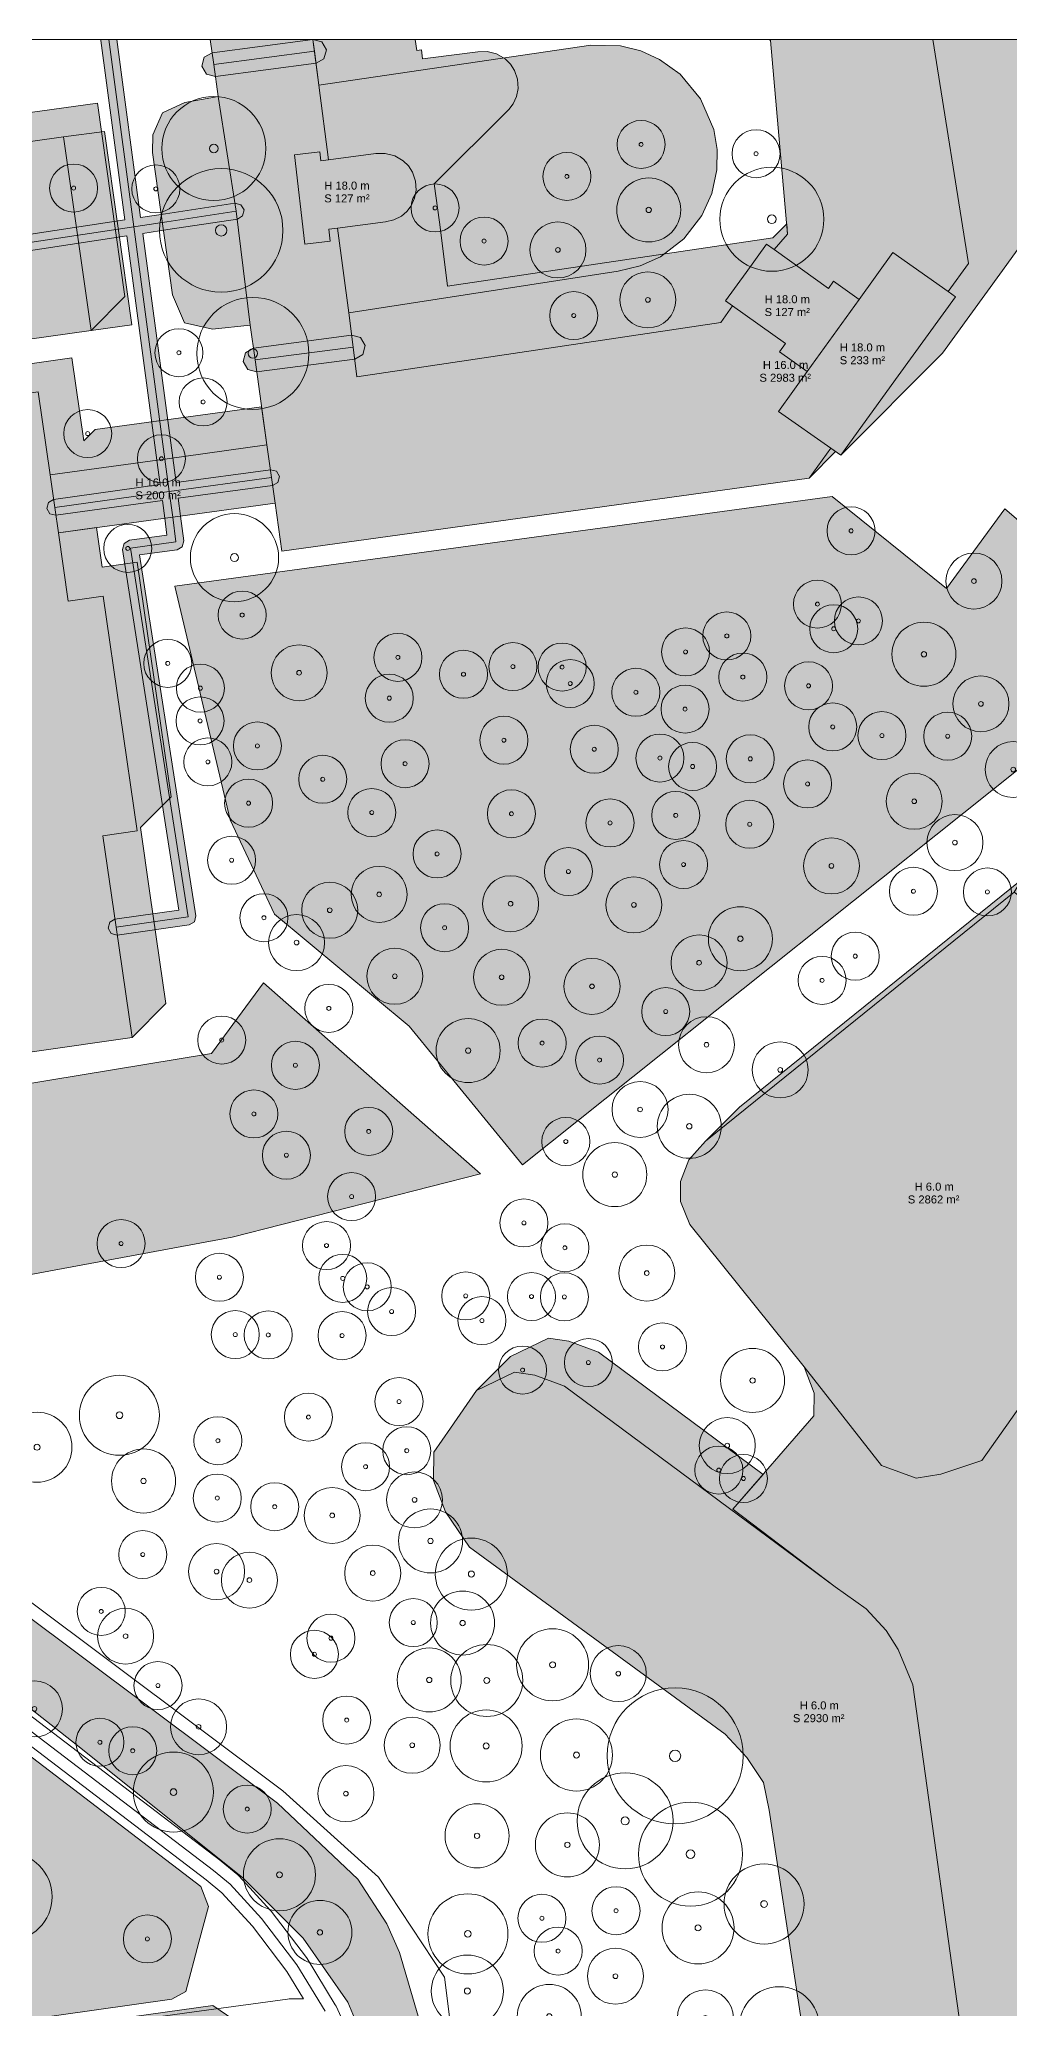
# Model space of a CAD drawing. Header units: metres. Extents: x -6 to 971, y -3 to 1031.
# Drawn here: x 573.4 to 694.7, y 776.8 to 1022.9 of the extents above; entities that cross this region are included whole.
import ezdxf

# ---------------------------------------------------------------- set-up
doc = ezdxf.new("R2010")
doc.units = ezdxf.units.M
doc.header["$MEASUREMENT"] = 0
for name, color, linetype, lineweight, true_color in [('TPX_BUILDING_AREAS_TEXT', 7, 'CONTINUOUS', 0, 0x000000), ('TPX_BUILDING_HEIGHTS_TEXT', 7, 'CONTINUOUS', 0, 0x000000), ('TPX_BUILDINGS', 7, 'CONTINUOUS', 0, 0x000000), ('TPX_BUILDINGS_HATCH', 7, 'CONTINUOUS', 0, 0xf0f0f0), ('TPX_BUILDINGS_SHADOWS_HATCH', 7, 'CONTINUOUS', 0, 0x000000), ('TPX_BUILDINGS_SHADOWS_OUTLINES', 7, 'CONTINUOUS', 0, 0x000000), ('TPX_FRAME_PROJECT', 7, 'CONTINUOUS', 0, 0x000000), ('TPX_ROADS_AXES', 7, 'CONTINUOUS', 0, 0x323232), ('TPX_ROADS_CONTOURS', 7, 'CONTINUOUS', 0, 0x646464), ('TPX_ROADS_HATCH', 7, 'CONTINUOUS', 0, 0xc8c8c8), ('TPX_VEGETATION_GREEN_SPACES', 7, 'CONTINUOUS', 0, 0x58ba48), ('TPX_VEGETATION_GREEN_SPACES_HATCH', 7, 'CONTINUOUS', 0, 0x58ba48), ('TPX_VEGETATION_TREES_INDIVIDUAL', 7, 'CONTINUOUS', 0, 0x136734), ('TPX_WATERWAYS', 7, 'CONTINUOUS', 0, 0x7aafdf)]:
    doc.layers.add(name, color=color, linetype=linetype, lineweight=lineweight, true_color=true_color)
doc.styles.add('TPX_TEXTE', font='arial.ttf')

# ---------------------------------------------------------------- blocks, each defined once
blk = doc.blocks.new('TREETR004_CR045')
at = {"layer": 'TPX_VEGETATION_TREES_INDIVIDUAL'}
for radius in [4.5, 0.375]:
    blk.add_circle((0, 0, 0.04), radius, dxfattribs=at)
blk = doc.blocks.new('TREETR004_CR050')
at = {"layer": 'TPX_VEGETATION_TREES_INDIVIDUAL'}
for radius in [5, 0.417]:
    blk.add_circle((0, 0, 0.04), radius, dxfattribs=at)
blk = doc.blocks.new('TREETR003_CR040')
at = {"layer": 'TPX_VEGETATION_TREES_INDIVIDUAL'}
for radius in [4, 0.333]:
    blk.add_circle((0, 0, 0.04), radius, dxfattribs=at)
blk = doc.blocks.new('TREETR007_CR077')
at = {"layer": 'TPX_VEGETATION_TREES_INDIVIDUAL'}
for radius in [7.72, 0.708]:
    blk.add_circle((0, 0, 0.04), radius, dxfattribs=at)
blk = doc.blocks.new('TREETR003_CR035')
at = {"layer": 'TPX_VEGETATION_TREES_INDIVIDUAL'}
for radius in [3.5, 0.292]:
    blk.add_circle((0, 0, 0.04), radius, dxfattribs=at)
blk = doc.blocks.new('TREETR006_CR070')
at = {"layer": 'TPX_VEGETATION_TREES_INDIVIDUAL'}
for radius in [7, 0.583]:
    blk.add_circle((0, 0, 0.04), radius, dxfattribs=at)
blk = doc.blocks.new('TREETR005_CR065')
at = {"layer": 'TPX_VEGETATION_TREES_INDIVIDUAL'}
for radius in [6.5, 0.542]:
    blk.add_circle((0, 0, 0.04), radius, dxfattribs=at)
blk = doc.blocks.new('TREETR005_CR060')
at = {"layer": 'TPX_VEGETATION_TREES_INDIVIDUAL'}
for radius in [6, 0.5]:
    blk.add_circle((0, 0, 0.04), radius, dxfattribs=at)
blk = doc.blocks.new('TREETR003_CR030')
at = {"layer": 'TPX_VEGETATION_TREES_INDIVIDUAL'}
for radius in [3, 0.25]:
    blk.add_circle((0, 0, 0.04), radius, dxfattribs=at)
blk = doc.blocks.new('TREETR005_CR055')
at = {"layer": 'TPX_VEGETATION_TREES_INDIVIDUAL'}
for radius in [5.51, 0.5]:
    blk.add_circle((0, 0, 0.04), radius, dxfattribs=at)
blk = doc.blocks.new('TREETR004_CR044')
at = {"layer": 'TPX_VEGETATION_TREES_INDIVIDUAL'}
for radius in [4.37, 0.375]:
    blk.add_circle((0, 0, 0.04), radius, dxfattribs=at)
blk = doc.blocks.new('TREETR007_CR085')
at = {"layer": 'TPX_VEGETATION_TREES_INDIVIDUAL'}
for radius in [8.5, 0.708]:
    blk.add_circle((0, 0, 0.04), radius, dxfattribs=at)

msp = doc.modelspace()

# ---------------------------------------------------------------- hatches: boundary and pattern name
at = {"layer": 'TPX_BUILDINGS_HATCH'}
for points in [[(607.63, 1022.85), (594.8, 1022.85), (595.25, 1019.7), (595.8, 1015.73), (598.04, 1001.39), (599.79, 987.14), (600.4, 982.79), (601.88, 972.17), (602.45, 968.09), (602.9, 964.91), (603.74, 958.88), (669.63, 968.02), (672.36, 971.78), (665.82, 976.37), (669.39, 981.35), (665.96, 983.81), (666.69, 984.83), (660.06, 989.57), (658.63, 987.48), (613.14, 980.68), (612.67, 984.39), (612.12, 988.68), (610.7, 999.27), (609.61, 999.14), (609.78, 997.63), (606.61, 997.27), (605.31, 1008.43), (608.48, 1008.8), (608.61, 1007.68), (609.59, 1007.81), (608.37, 1017.13), (607.82, 1021.36), (607.63, 1022.85)], [(607.63, 1022.85), (594.8, 1022.85), (595.25, 1019.7), (595.8, 1015.73), (598.04, 1001.39), (599.79, 987.14), (600.4, 982.79), (601.88, 972.17), (602.45, 968.09), (602.9, 964.91), (603.74, 958.88), (669.63, 968.02), (672.36, 971.78), (673.59, 970.89), (680.76, 980.8), (687.93, 990.7), (687.04, 991.34), (689.58, 994.85), (685.11, 1022.85), (664.65, 1022.85), (664.83, 1022.72), (666.95, 998.51), (665.28, 996.58), (664.31, 997.27), (661.76, 993.74), (659.2, 990.2), (660.06, 989.57), (658.63, 987.48), (613.14, 980.68), (612.67, 984.39), (612.12, 988.68), (610.7, 999.27), (616.71, 1000.05), (617.75, 1000.29), (618.7, 1000.78), (619.38, 1001.36), (619.92, 1002.07), (620.34, 1002.99), (620.54, 1003.99), (620.47, 1005.15), (620.09, 1006.25), (619.58, 1007.03), (618.93, 1007.68), (617.86, 1008.3), (616.68, 1008.6), (615.5, 1008.57), (609.59, 1007.81), (608.37, 1017.13), (607.82, 1021.36), (607.63, 1022.85)], [(685.11, 1022.85), (664.65, 1022.85), (664.83, 1022.72), (666.95, 998.51), (665.28, 996.58), (672.06, 991.73), (672.71, 992.63), (675.89, 990.35), (680.09, 996.22), (687.04, 991.34), (689.58, 994.85), (685.11, 1022.85)], [(558.11, 1008.08), (541.79, 1005.78), (542.47, 1000.99), (543.6, 993.12), (544.62, 985.9), (545.23, 981.61), (561.52, 983.9), (579.9, 986.49), (576.46, 1010.66), (558.11, 1008.08)], [(608.48, 1008.8), (605.31, 1008.43), (606.61, 997.27), (609.78, 997.63), (609.61, 999.14), (610.7, 999.27), (616.71, 1000.05), (617.75, 1000.29), (618.7, 1000.78), (619.38, 1001.36), (619.92, 1002.07), (620.34, 1002.99), (620.54, 1003.99), (620.47, 1005.15), (620.09, 1006.25), (619.58, 1007.03), (618.93, 1007.68), (617.86, 1008.3), (616.68, 1008.6), (615.5, 1008.57), (609.59, 1007.81), (608.61, 1007.68), (608.48, 1008.8)], [(661.76, 993.74), (659.2, 990.2), (660.06, 989.57), (666.69, 984.83), (665.96, 983.81), (669.39, 981.35), (675.89, 990.35), (672.71, 992.63), (672.06, 991.73), (665.28, 996.58), (664.31, 997.27), (661.76, 993.74)], [(669.39, 981.35), (665.82, 976.37), (672.36, 971.78), (673.59, 970.89), (680.76, 980.8), (687.93, 990.7), (687.04, 991.34), (680.09, 996.22), (675.89, 990.35), (669.39, 981.35)], [(496.77, 949.21), (495.93, 948.07), (502.13, 905.03), (506.4, 901.82), (504.64, 899.5), (511.91, 894.04), (517.13, 890.13), (519.1, 892.74), (523.66, 889.32), (585.03, 898.12), (583.03, 911.92), (581.37, 923.34), (585.68, 923.96), (581.43, 953.29), (577.06, 952.65), (575.83, 961.2), (575.37, 964.37), (574.78, 968.45), (573.28, 978.81), (562.41, 977.28), (522.44, 971.62), (515.54, 970.56), (512.74, 970.16), (508.84, 964.87), (517.62, 957.9), (515.68, 955.33), (520.85, 951.61), (523.61, 955.56), (554.64, 959.45), (560.97, 960.28), (562.34, 949.91), (566.17, 921.98), (567.38, 912.25), (561.29, 911.5), (529.42, 907.3), (526.62, 909.55), (530.59, 914.81), (531.02, 916.9), (530.4, 918.74), (529.23, 920.23), (527.57, 920.78), (525.44, 920.55), (524.06, 919.58), (522.84, 918.28), (520.26, 914.63), (518.16, 916.5), (515.02, 943.33), (516.16, 944.94), (510.85, 949.02), (508.74, 946.25), (499.71, 953.16), (496.77, 949.21)], [(496.77, 949.21), (495.93, 948.07), (502.13, 905.03), (506.4, 901.82), (514.39, 911.91), (516.98, 910), (520.26, 914.63), (518.16, 916.5), (515.02, 943.33), (516.16, 944.94), (519.51, 942.37), (520.34, 941.74), (522.44, 941.28), (524.29, 941.87), (525.81, 943.02), (526.38, 944.67), (526.17, 946.79), (525.6, 947.61), (525.22, 948.17), (523.92, 949.4), (520.85, 951.61), (523.61, 955.56), (554.64, 959.45), (556, 949.08), (562.34, 949.91), (566.17, 921.98), (560.08, 921.24), (561.29, 911.5), (529.42, 907.3), (526.62, 909.55), (523.39, 905.28), (526.19, 903.21), (519.1, 892.74), (523.66, 889.32), (585.03, 898.12), (583.03, 911.92), (581.37, 923.34), (585.68, 923.96), (581.43, 953.29), (577.06, 952.65), (575.83, 961.2), (575.37, 964.37), (574.78, 968.45), (573.28, 978.81), (562.41, 977.28), (522.44, 971.62), (515.54, 970.56), (512.74, 970.16), (508.84, 964.87), (505.32, 967.46), (500.9, 961.49), (496.47, 955.53), (499.71, 953.16), (496.77, 949.21)], [(589.13, 970.41), (574.78, 968.45), (575.37, 964.37), (575.83, 961.2), (590.11, 963.16), (602.9, 964.91), (602.45, 968.09), (601.88, 972.17), (589.13, 970.41)], [(670.25, 850.85), (660.12, 839.2), (672.89, 829.47), (676.77, 826.74), (679.29, 824.01), (680.78, 821.64), (682.61, 817.24), (689.47, 767.83), (694.89, 769.12), (702.87, 768.9), (701.64, 777.87), (702.68, 780.89), (704.75, 783.91), (727.17, 801.61), (729.53, 803.48), (732.59, 803.87), (735.62, 803.27), (737.34, 802.14), (737.24, 803.37), (737.51, 804.8), (738.4, 805.78), (758.89, 821.46), (723.28, 835.28), (720.95, 838.83), (720.99, 842.94), (721.33, 847.05), (713.79, 867.04), (732.03, 894.21), (697.88, 920.6), (695.27, 916.28), (725.35, 893.51), (691.25, 845.29), (686.1, 843.55), (683.02, 843.07), (678.67, 844.64), (669.02, 856.99), (670.27, 853.67), (670.25, 850.85)], [(653.58, 880.15), (653.56, 877.63), (654.72, 874.74), (669.02, 856.99), (678.67, 844.64), (683.02, 843.07), (686.1, 843.55), (691.25, 845.29), (725.35, 893.51), (695.27, 916.28), (656.68, 885.18), (654.62, 882.84), (653.58, 880.15)], [(622.75, 846.3), (622.72, 842.76), (624.2, 838.87), (627.21, 834.45), (659.17, 811.06), (661.85, 808.16), (663.94, 805.03), (664.67, 801.56), (673.12, 746.19), (674.09, 741.13), (676.6, 738.07), (687.71, 730.21), (689.57, 729.52), (691.77, 729.5), (693.65, 731), (694, 732.85), (693.95, 735.63), (689.47, 767.83), (682.61, 817.24), (680.78, 821.64), (679.29, 824.01), (676.77, 826.74), (672.89, 829.47), (639.09, 854.56), (635.37, 855.95), (632.84, 856.31), (628.07, 854), (624.81, 849.31), (622.75, 846.3)]]:
    msp.add_hatch(color=256, dxfattribs=at).paths.add_polyline_path(points)
at = {"layer": 'TPX_BUILDINGS_SHADOWS_HATCH'}
for points in [[(620.42, 1022.85), (607.63, 1022.85), (608.37, 1017.13), (609.59, 1007.81), (615.5, 1008.57), (616.68, 1008.6), (617.86, 1008.3), (618.93, 1007.68), (619.58, 1007.03), (620.09, 1006.25), (620.47, 1005.15), (620.54, 1003.99), (620.34, 1002.99), (619.92, 1002.07), (619.38, 1001.36), (618.7, 1000.78), (617.75, 1000.29), (616.71, 1000.05), (610.7, 999.27), (612.12, 988.68), (612.67, 984.39), (613.14, 980.68), (658.63, 987.48), (660.06, 989.57), (659.2, 990.2), (661.76, 993.74), (664.31, 997.27), (665.28, 996.58), (666.95, 998.51), (666.84, 999.81), (665.1, 998.06), (624.45, 992), (623.98, 995.7), (623.44, 1000), (622.79, 1004.78), (632.1, 1014.09), (632.65, 1014.79), (633.07, 1015.72), (633.27, 1016.72), (633.2, 1017.88), (632.82, 1018.98), (632.31, 1019.76), (631.66, 1020.41), (630.59, 1021.03), (629.41, 1021.33), (628.23, 1021.3), (622.31, 1020.53), (621.34, 1020.41), (621.2, 1021.53), (620.6, 1021.46), (620.42, 1022.85)], [(680.76, 980.8), (673.59, 970.89), (686.32, 983.62), (693.49, 993.53), (700.66, 1003.43), (699.76, 1004.07), (699.5, 1004.25), (700.89, 1006.16), (698.23, 1022.85), (685.11, 1022.85), (689.58, 994.85), (687.04, 991.34), (687.93, 990.7), (680.76, 980.8)], [(546.04, 1010.02), (541.79, 1005.78), (558.11, 1008.08), (576.46, 1010.66), (579.9, 986.49), (584.14, 990.73), (580.71, 1014.9), (562.35, 1012.32), (546.04, 1010.02)], [(519.35, 1009.26), (516.97, 1008.91), (522.44, 971.62), (562.41, 977.28), (573.28, 978.81), (574.78, 968.45), (589.13, 970.41), (601.88, 972.17), (601.21, 976.95), (594.78, 976.07), (580.43, 974.1), (579.02, 972.69), (577.52, 983.06), (566.65, 981.52), (526.68, 975.86), (524.3, 975.5), (519.35, 1009.26)], [(672.36, 971.78), (669.63, 968.02), (672.96, 971.35), (672.36, 971.78)], [(580.59, 961.85), (575.83, 961.2), (577.06, 952.65), (581.43, 953.29), (585.68, 923.96), (581.37, 923.34), (583.03, 911.92), (585.03, 898.12), (589.27, 902.36), (587.27, 916.16), (586.08, 924.37), (589.92, 928.2), (585.67, 957.53), (581.3, 956.89), (580.59, 961.85)], [(660.93, 889.42), (656.68, 885.18), (695.27, 916.28), (696.24, 917.88), (660.93, 889.42)], [(632.31, 858.25), (628.07, 854), (632.84, 856.31), (635.37, 855.95), (639.09, 854.56), (672.89, 829.47), (660.12, 839.2), (663.89, 843.54), (643.34, 858.81), (639.62, 860.19), (637.08, 860.55), (632.31, 858.25)], [(483.68, 831.25), (475.2, 822.77), (491.58, 824.83), (499.68, 825.84), (512.27, 827.42), (528.15, 829.41), (546.39, 816.59), (549.38, 793.57), (536.56, 776.53), (537.3, 770.5), (537.71, 767.09), (538.03, 764.47), (538.34, 761.94), (586.63, 768.68), (599.51, 759.87), (604.16, 728.33), (604.61, 725.31), (604.87, 723.51), (610, 688.83), (600.05, 676.02), (608.53, 684.5), (618.48, 697.31), (613.36, 732), (613.1, 733.8), (612.65, 736.81), (607.99, 768.36), (595.11, 777.16), (546.83, 770.43), (542.15, 769.77), (541.96, 771.34), (541.54, 774.74), (540.83, 780.55), (544.32, 784.04), (545.04, 785.01), (557.86, 802.06), (554.88, 825.07), (536.64, 837.89), (520.76, 835.91), (508.16, 834.32), (500.06, 833.31), (483.68, 831.25)]]:
    msp.add_hatch(color=256, dxfattribs=at).paths.add_polyline_path(points)
at = {"layer": 'TPX_ROADS_HATCH'}
for points in [[(542.79, 993.71), (542.61, 992.97), (543, 992.31), (543.75, 992.13), (557.79, 994.27), (559.02, 994.45), (559.6, 990.17), (560.53, 983.76), (561.42, 977.14), (561.8, 976.48), (562.54, 976.28), (563.2, 976.67), (563.4, 977.41), (562.51, 984.05), (561.58, 990.46), (561, 994.75), (573.77, 996.69), (584.39, 998.3), (588.14, 970.28), (588.55, 967.22), (575.23, 965.36), (574.57, 964.98), (574.38, 964.23), (574.77, 963.57), (575.51, 963.38), (588.82, 965.24), (589.12, 963.02), (589.39, 960.91), (584.69, 960.26), (584.03, 959.87), (583.84, 959.12), (590.87, 914.04), (582.89, 912.91), (582.23, 912.52), (582.04, 911.78), (582.43, 911.12), (583.17, 910.93), (592.17, 912.21), (592.82, 912.59), (592.83, 912.6), (593.01, 913.33), (593.01, 913.35), (585.97, 958.42), (590.65, 959.07), (591.31, 959.45), (591.5, 960.19), (591.1, 963.29), (590.8, 965.51), (602.58, 967.1), (603.25, 967.49), (603.44, 968.23), (603.06, 968.89), (602.32, 969.08), (590.53, 967.49), (590.12, 970.55), (586.36, 998.61), (589.51, 999.08), (598.19, 1000.4), (598.84, 1000.79), (599.03, 1001.54), (598.63, 1002.19), (597.89, 1002.38), (589.21, 1001.06), (586.1, 1000.59), (583.12, 1022.85), (581.16, 1022.85), (581.12, 1022.72), (584.12, 1000.29), (573.47, 998.66), (560.72, 996.73), (560.06, 1001.28), (559.09, 1008.23), (558.02, 1014.99), (557.62, 1015.65), (556.88, 1015.82), (556.22, 1015.42), (556.05, 1014.68), (557.12, 1007.93), (558.08, 1000.99), (558.74, 996.43), (557.49, 996.24), (543.45, 994.11), (542.79, 993.71)], [(594.06, 1020.62), (593.76, 1019.51), (594.33, 1018.51), (595.44, 1018.22), (608.02, 1019.87), (609.01, 1020.44), (609.31, 1021.55), (608.73, 1022.55), (607.63, 1022.84), (595.05, 1021.19), (594.06, 1020.62)], [(599.21, 983.7), (598.91, 982.59), (599.48, 981.6), (600.59, 981.3), (612.86, 982.9), (613.85, 983.47), (614.15, 984.58), (613.58, 985.58), (612.47, 985.88), (600.2, 984.28), (599.21, 983.7)]]:
    msp.add_hatch(color=256, dxfattribs=at).paths.add_polyline_path(points)
at = {"layer": 'TPX_VEGETATION_GREEN_SPACES_HATCH'}
for points in [[(642.37, 1022.11), (608.37, 1017.13), (609.59, 1007.81), (615.5, 1008.57), (616.68, 1008.6), (617.86, 1008.3), (618.93, 1007.68), (619.58, 1007.03), (620.09, 1006.25), (620.47, 1005.15), (620.54, 1003.99), (620.34, 1002.99), (619.92, 1002.07), (619.38, 1001.36), (618.7, 1000.78), (617.75, 1000.29), (616.71, 1000.05), (610.7, 999.27), (612.12, 988.68), (645.78, 993.9), (648.51, 994.54), (651.06, 995.69), (654, 997.93), (656.25, 1000.84), (657.49, 1003.59), (658.12, 1006.53), (658.15, 1009.08), (657.73, 1011.59), (656.07, 1015.44), (653.51, 1018.5), (650.96, 1020.35), (648.62, 1021.4), (646.06, 1022.03), (642.37, 1022.11)], [(587.64, 1010.91), (587.57, 1008.71), (590.07, 990.93), (591.6, 987.43), (595.09, 986.62), (599.79, 987.14), (598.04, 1001.39), (595.8, 1015.73), (591.64, 1014.97), (588.83, 1013.66), (587.64, 1010.91)], [(581.58, 1011.36), (576.46, 1010.66), (579.9, 986.49), (585.01, 987.19), (581.58, 1011.36)], [(672.51, 965.71), (590.38, 954.52), (597.29, 925.32), (602.83, 913.52), (619.64, 899.56), (633.82, 882.23), (716.56, 948.21), (711.52, 949.27), (694.11, 964.18), (686.8, 954.25), (672.51, 965.71)], [(511.93, 884.13), (507.78, 877.59), (532.34, 861.09), (597.54, 873.18), (628.56, 881.1), (601.45, 904.96), (594.95, 896.12), (525.95, 884.77), (523.75, 878.21), (511.93, 884.13)], [(505.86, 875.32), (502.44, 869.2), (578.03, 809.79), (598.83, 793.17), (606.42, 785.57), (611.99, 777.6), (614.71, 771.09), (616.02, 764.07), (617.87, 746.15), (619, 733.85), (621.69, 727.39), (641.23, 689), (644.79, 678.68), (646.1, 671.83), (646.32, 665.83), (645.79, 657.94), (645.68, 648.08), (646.26, 642.78), (650.77, 635.68), (656.75, 627.15), (673.25, 610.65), (696.04, 589.47), (699.57, 595.26), (680.37, 613.07), (665.1, 628.96), (657.77, 642.98), (654.2, 653.33), (655.14, 667.5), (658.41, 677.65), (659.22, 687.25), (659.69, 694.28), (656.94, 704.53), (645.18, 713.21), (633.45, 724.98), (627.09, 740.16), (624.22, 756.17), (621.5, 773.43), (618.47, 783.81), (616.88, 787.36), (613.26, 792.97), (603.21, 802.47), (505.86, 875.32)], [(593.63, 792.05), (507.85, 857.55), (512.27, 827.42), (528.15, 829.41), (546.39, 816.59), (549.38, 793.57), (536.56, 776.53), (537.3, 770.5), (589.99, 777.95), (591.75, 778.9), (593.36, 785.08), (594.57, 789.53), (593.63, 792.05)]]:
    msp.add_hatch(color=256, dxfattribs=at).paths.add_polyline_path(points)

# ---------------------------------------------------------------- linework, layer by layer
at = {"layer": 'TPX_BUILDINGS', "elevation": 0.04}
for points in [[(607.63, 1022.85), (594.8, 1022.85), (595.25, 1019.7), (595.8, 1015.73), (598.04, 1001.39), (599.79, 987.14), (600.4, 982.79), (601.88, 972.17), (602.45, 968.09), (602.9, 964.91), (603.74, 958.88), (669.63, 968.02), (672.36, 971.78), (665.82, 976.37), (669.39, 981.35), (665.96, 983.81), (666.69, 984.83), (660.06, 989.57), (658.63, 987.48), (613.14, 980.68), (612.67, 984.39), (612.12, 988.68), (610.7, 999.27), (609.61, 999.14), (609.78, 997.63), (606.61, 997.27), (605.31, 1008.43), (608.48, 1008.8), (608.61, 1007.68), (609.59, 1007.81), (608.37, 1017.13), (607.82, 1021.36)], [(607.63, 1022.85), (594.8, 1022.85), (595.25, 1019.7), (595.8, 1015.73), (598.04, 1001.39), (599.79, 987.14), (600.4, 982.79), (601.88, 972.17), (602.45, 968.09), (602.9, 964.91), (603.74, 958.88), (669.63, 968.02), (672.36, 971.78), (673.59, 970.89), (680.76, 980.8), (687.93, 990.7), (687.04, 991.34), (689.58, 994.85), (685.11, 1022.85), (664.65, 1022.85), (664.83, 1022.72), (666.95, 998.51), (665.28, 996.58), (664.31, 997.27), (661.76, 993.74), (659.2, 990.2), (660.06, 989.57), (658.63, 987.48), (613.14, 980.68), (612.67, 984.39), (612.12, 988.68), (610.7, 999.27), (616.71, 1000.05), (617.75, 1000.29), (618.7, 1000.78), (619.38, 1001.36), (619.92, 1002.07), (620.34, 1002.99), (620.54, 1003.99), (620.47, 1005.15), (620.09, 1006.25), (619.58, 1007.03), (618.93, 1007.68), (617.86, 1008.3), (616.68, 1008.6), (615.5, 1008.57), (609.59, 1007.81), (608.37, 1017.13), (607.82, 1021.36)], [(685.11, 1022.85), (664.65, 1022.85), (664.83, 1022.72), (666.95, 998.51), (665.28, 996.58), (672.06, 991.73), (672.71, 992.63), (675.89, 990.35), (680.09, 996.22), (687.04, 991.34), (689.58, 994.85)], [(558.11, 1008.08), (541.79, 1005.78), (542.47, 1000.99), (543.6, 993.12), (544.62, 985.9), (545.23, 981.61), (561.52, 983.9), (579.9, 986.49), (576.46, 1010.66)], [(608.48, 1008.8), (605.31, 1008.43), (606.61, 997.27), (609.78, 997.63), (609.61, 999.14), (610.7, 999.27), (616.71, 1000.05), (617.75, 1000.29), (618.7, 1000.78), (619.38, 1001.36), (619.92, 1002.07), (620.34, 1002.99), (620.54, 1003.99), (620.47, 1005.15), (620.09, 1006.25), (619.58, 1007.03), (618.93, 1007.68), (617.86, 1008.3), (616.68, 1008.6), (615.5, 1008.57), (609.59, 1007.81), (608.61, 1007.68)], [(661.76, 993.74), (659.2, 990.2), (660.06, 989.57), (666.69, 984.83), (665.96, 983.81), (669.39, 981.35), (675.89, 990.35), (672.71, 992.63), (672.06, 991.73), (665.28, 996.58), (664.31, 997.27)], [(669.39, 981.35), (665.82, 976.37), (672.36, 971.78), (673.59, 970.89), (680.76, 980.8), (687.93, 990.7), (687.04, 991.34), (680.09, 996.22), (675.89, 990.35)], [(589.13, 970.41), (574.78, 968.45), (575.37, 964.37), (575.83, 961.2), (590.11, 963.16), (602.9, 964.91), (602.45, 968.09), (601.88, 972.17)], [(653.58, 880.15), (653.56, 877.63), (654.72, 874.74), (669.02, 856.99), (678.67, 844.64), (683.02, 843.07), (686.1, 843.55), (691.25, 845.29), (725.35, 893.51), (695.27, 916.28), (656.68, 885.18), (654.62, 882.84)]]:
    msp.add_lwpolyline(points, close=True, dxfattribs=at)
for points in [[(523.66, 889.32), (585.03, 898.12), (583.03, 911.92), (581.37, 923.34), (585.68, 923.96), (581.43, 953.29), (577.06, 952.65), (575.83, 961.2), (575.37, 964.37), (574.78, 968.45), (573.28, 978.81)], [(523.66, 889.32), (585.03, 898.12), (583.03, 911.92), (581.37, 923.34), (585.68, 923.96), (581.43, 953.29), (577.06, 952.65), (575.83, 961.2), (575.37, 964.37), (574.78, 968.45), (573.28, 978.81)], [(725.35, 893.51), (691.25, 845.29), (686.1, 843.55), (683.02, 843.07), (678.67, 844.64), (669.02, 856.99), (670.27, 853.67), (670.25, 850.85), (660.12, 839.2), (672.89, 829.47), (676.77, 826.74), (679.29, 824.01), (680.78, 821.64), (682.61, 817.24), (689.47, 767.83), (694.89, 769.12)], [(689.47, 767.83), (682.61, 817.24), (680.78, 821.64), (679.29, 824.01), (676.77, 826.74), (672.89, 829.47), (639.09, 854.56), (635.37, 855.95), (632.84, 856.31), (628.07, 854), (624.81, 849.31), (622.75, 846.3), (622.72, 842.76), (624.2, 838.87), (627.21, 834.45), (659.17, 811.06), (661.85, 808.16), (663.94, 805.03), (664.67, 801.56), (673.12, 746.19)]]:
    msp.add_lwpolyline(points, dxfattribs=at)
at = {"layer": 'TPX_BUILDINGS_SHADOWS_OUTLINES', "elevation": 0.04}
for points in [[(620.42, 1022.85), (607.63, 1022.85), (608.37, 1017.13), (609.59, 1007.81), (615.5, 1008.57), (616.68, 1008.6), (617.86, 1008.3), (618.93, 1007.68), (619.58, 1007.03), (620.09, 1006.25), (620.47, 1005.15), (620.54, 1003.99), (620.34, 1002.99), (619.92, 1002.07), (619.38, 1001.36), (618.7, 1000.78), (617.75, 1000.29), (616.71, 1000.05), (610.7, 999.27), (612.12, 988.68), (612.67, 984.39), (613.14, 980.68), (658.63, 987.48), (660.06, 989.57), (659.2, 990.2), (661.76, 993.74), (664.31, 997.27), (665.28, 996.58), (666.95, 998.51), (666.84, 999.81), (665.1, 998.06), (624.45, 992), (623.98, 995.7), (623.44, 1000), (622.79, 1004.78), (632.1, 1014.09), (632.65, 1014.79), (633.07, 1015.72), (633.27, 1016.72), (633.2, 1017.88), (632.82, 1018.98), (632.31, 1019.76), (631.66, 1020.41), (630.59, 1021.03), (629.41, 1021.33), (628.23, 1021.3), (622.31, 1020.53), (621.34, 1020.41), (621.2, 1021.53), (620.6, 1021.46)], [(680.76, 980.8), (673.59, 970.89), (686.32, 983.62), (693.49, 993.53), (700.66, 1003.43), (699.76, 1004.07), (699.5, 1004.25), (700.89, 1006.16), (698.23, 1022.85), (685.11, 1022.85), (689.58, 994.85), (687.04, 991.34), (687.93, 990.7)], [(546.04, 1010.02), (541.79, 1005.78), (558.11, 1008.08), (576.46, 1010.66), (579.9, 986.49), (584.14, 990.73), (580.71, 1014.9), (562.35, 1012.32)], [(519.35, 1009.26), (516.97, 1008.91), (522.44, 971.62), (562.41, 977.28), (573.28, 978.81), (574.78, 968.45), (589.13, 970.41), (601.88, 972.17), (601.21, 976.95), (594.78, 976.07), (580.43, 974.1), (579.02, 972.69), (577.52, 983.06), (566.65, 981.52), (526.68, 975.86), (524.3, 975.5)], [(672.36, 971.78), (669.63, 968.02), (672.96, 971.35)], [(580.59, 961.85), (575.83, 961.2), (577.06, 952.65), (581.43, 953.29), (585.68, 923.96), (581.37, 923.34), (583.03, 911.92), (585.03, 898.12), (589.27, 902.36), (587.27, 916.16), (586.08, 924.37), (589.92, 928.2), (585.67, 957.53), (581.3, 956.89)], [(660.93, 889.42), (656.68, 885.18), (695.27, 916.28), (696.24, 917.88)], [(632.31, 858.25), (628.07, 854), (632.84, 856.31), (635.37, 855.95), (639.09, 854.56), (672.89, 829.47), (660.12, 839.2), (663.89, 843.54), (643.34, 858.81), (639.62, 860.19), (637.08, 860.55)]]:
    msp.add_lwpolyline(points, close=True, dxfattribs=at)
msp.add_lwpolyline([(607.99, 768.36), (595.11, 777.16), (546.83, 770.43)], dxfattribs=at)
at = {"layer": 'TPX_FRAME_PROJECT', "elevation": 0}
msp.add_lwpolyline([(0, 0), (964.78, 0), (964.78, 1022.85), (0, 1022.85)], close=True, dxfattribs=at)
at = {"layer": 'TPX_ROADS_AXES', "elevation": 0.03}
for points in [[(582.11, 1022.85), (589.13, 970.41), (589.67, 966.36), (590.11, 963.16), (590.51, 960.06), (584.83, 959.27), (592.02, 913.19)], [(607.82, 1021.36), (595.25, 1019.7)], [(573.62, 997.67), (589.36, 1000.07)], [(589.36, 1000.07), (598.04, 1001.39)], [(557.64, 995.26), (559.87, 995.59), (573.62, 997.67)], [(612.67, 984.39), (600.4, 982.79)], [(575.37, 964.37), (589.67, 966.36), (602.45, 968.09)], [(583.03, 911.92), (592.02, 913.19)], [(609.15, 776.48), (605.63, 782.25), (601.21, 788.03), (597.29, 792.33), (595.21, 794.04), (509.42, 859.45), (500.88, 866.27), (498.61, 867.95), (494.63, 871.21), (491.96, 873.29), (470.83, 889.98), (457.65, 900.22), (449.42, 905.85), (443.77, 908.51), (439.84, 909.37), (434.28, 909.65)]]:
    msp.add_lwpolyline(points, dxfattribs=at)
at = {"layer": 'TPX_ROADS_CONTOURS', "elevation": 0.03}
for points in [[(561, 994.75), (573.77, 996.69), (584.39, 998.3), (588.14, 970.28), (588.55, 967.22), (575.23, 965.36), (574.57, 964.98), (574.38, 964.23), (574.77, 963.57), (575.51, 963.38), (588.82, 965.24), (589.12, 963.02), (589.39, 960.91), (584.69, 960.26), (584.03, 959.87), (583.84, 959.12), (590.87, 914.04), (582.89, 912.91), (582.23, 912.52), (582.04, 911.78), (582.43, 911.12), (583.17, 910.93), (592.17, 912.21), (592.82, 912.59), (592.83, 912.6), (593.01, 913.33), (593.01, 913.35), (585.97, 958.42), (590.65, 959.07), (591.31, 959.45), (591.5, 960.19), (591.1, 963.29), (590.8, 965.51), (602.58, 967.1), (603.25, 967.49), (603.44, 968.23), (603.06, 968.89), (602.32, 969.08), (590.53, 967.49), (590.12, 970.55), (586.36, 998.61), (589.51, 999.08), (598.19, 1000.4), (598.84, 1000.79), (599.03, 1001.54), (598.63, 1002.19), (597.89, 1002.38), (589.21, 1001.06), (586.1, 1000.59), (583.12, 1022.85), (581.16, 1022.85), (581.12, 1022.72), (584.12, 1000.29), (573.47, 998.66), (560.72, 996.73)], [(613.56, 770.39), (610.52, 777.1), (610.43, 777.26), (606.91, 783.03), (606.82, 783.16), (602.4, 788.94), (602.32, 789.05), (598.4, 793.34), (598.24, 793.48), (596.16, 795.2), (596.12, 795.24), (510.34, 860.63)]]:
    msp.add_lwpolyline(points, dxfattribs=at)
for points in [[(594.06, 1020.62), (593.76, 1019.51), (594.33, 1018.51), (595.44, 1018.22), (608.02, 1019.87), (609.01, 1020.44), (609.31, 1021.55), (608.73, 1022.55), (607.63, 1022.84), (595.05, 1021.19)], [(599.21, 983.7), (598.91, 982.59), (599.48, 981.6), (600.59, 981.3), (612.86, 982.9), (613.85, 983.47), (614.15, 984.58), (613.58, 985.58), (612.47, 985.88), (600.2, 984.28)], [(496.6, 862.72), (498.92, 865.85), (499.96, 865.08), (508.48, 858.28), (508.51, 858.26), (594.28, 792.87), (596.25, 791.24), (600.06, 787.07), (604.39, 781.4), (606.47, 777.99), (604.66, 778), (604.45, 777.98), (591.88, 776.24), (574.28, 773.79), (537.52, 768.58), (531.58, 767.84), (529.18, 767.51), (508.86, 764.95), (507.84, 771.99), (506.34, 783.38), (502.01, 813.57), (500.67, 825.94)]]:
    msp.add_lwpolyline(points, close=True, dxfattribs=at)
at = {"layer": 'TPX_VEGETATION_GREEN_SPACES', "elevation": 0}
for points in [[(642.37, 1022.11), (608.37, 1017.13), (609.59, 1007.81), (615.5, 1008.57), (616.68, 1008.6), (617.86, 1008.3), (618.93, 1007.68), (619.58, 1007.03), (620.09, 1006.25), (620.47, 1005.15), (620.54, 1003.99), (620.34, 1002.99), (619.92, 1002.07), (619.38, 1001.36), (618.7, 1000.78), (617.75, 1000.29), (616.71, 1000.05), (610.7, 999.27), (612.12, 988.68), (645.78, 993.9), (648.51, 994.54), (651.06, 995.69), (654, 997.93), (656.25, 1000.84), (657.49, 1003.59), (658.12, 1006.53), (658.15, 1009.08), (657.73, 1011.59), (656.07, 1015.44), (653.51, 1018.5), (650.96, 1020.35), (648.62, 1021.4), (646.06, 1022.03)], [(587.64, 1010.91), (587.57, 1008.71), (590.07, 990.93), (591.6, 987.43), (595.09, 986.62), (599.79, 987.14), (598.04, 1001.39), (595.8, 1015.73), (591.64, 1014.97), (588.83, 1013.66)], [(581.58, 1011.36), (576.46, 1010.66), (579.9, 986.49), (585.01, 987.19)], [(672.51, 965.71), (590.38, 954.52), (597.29, 925.32), (602.83, 913.52), (619.64, 899.56), (633.82, 882.23), (716.56, 948.21), (711.52, 949.27), (694.11, 964.18), (686.8, 954.25)], [(511.93, 884.13), (507.78, 877.59), (532.34, 861.09), (597.54, 873.18), (628.56, 881.1), (601.45, 904.96), (594.95, 896.12), (525.95, 884.77), (523.75, 878.21)], [(593.63, 792.05), (507.85, 857.55), (512.27, 827.42), (528.15, 829.41), (546.39, 816.59), (549.38, 793.57), (536.56, 776.53), (537.3, 770.5), (589.99, 777.95), (591.75, 778.9), (593.36, 785.08), (594.57, 789.53)]]:
    msp.add_lwpolyline(points, close=True, dxfattribs=at)
msp.add_lwpolyline([(621.5, 773.43), (618.47, 783.81), (616.88, 787.36), (613.26, 792.97), (603.21, 802.47), (505.86, 875.32), (502.44, 869.2), (578.03, 809.79), (598.83, 793.17), (606.42, 785.57), (611.99, 777.6), (614.71, 771.09)], dxfattribs=at)
at = {"layer": 'TPX_WATERWAYS', "elevation": 0.01}
msp.add_lwpolyline([(406.87, 961.17), (408.66, 954.33), (412.57, 948.14), (497.67, 883.59), (507.89, 875.83), (603.87, 803.99), (615.83, 793.2), (624.09, 780.69), (628.19, 747.8), (633.34, 733.7), (639.15, 724.06), (647.87, 715.35), (656.6, 710.14), (660.02, 704.61), (662.6, 693.67), (662.33, 687.42), (662.43, 684.09), (658.89, 666.99), (658.55, 649.83), (664.68, 635.72), (670.82, 627.44), (720.48, 580.09)], dxfattribs=at)

# ---------------------------------------------------------------- block references
at = {"layer": 'TPX_VEGETATION_TREES_INDIVIDUAL'}
for name, p in [('TREETR005_CR065', (595.24, 1009.21, 0.04)), ('TREETR003_CR030', (648.65, 1009.72, 0.04)), ('TREETR003_CR030', (663.01, 1008.56, 0.04)), ('TREETR003_CR030', (577.73, 1004.27, 0.04)), ('TREETR003_CR030', (588, 1004.17, 0.04)), ('TREETR007_CR077', (596.17, 998.98, 0.04)), ('TREETR003_CR030', (639.37, 1005.72, 0.04)), ('TREETR005_CR065', (664.99, 1000.37, 0.04)), ('TREETR003_CR030', (622.9, 1001.79, 0.04)), ('TREETR003_CR040', (649.6, 1001.54, 0.04)), ('TREETR003_CR030', (629.02, 997.65, 0.04)), ('TREETR003_CR035', (638.25, 996.54, 0.04)), ('TREETR003_CR035', (649.49, 990.3, 0.04)), ('TREETR006_CR070', (600.13, 983.61, 0.04)), ('TREETR003_CR030', (640.23, 988.34, 0.04)), ('TREETR003_CR030', (590.88, 983.7, 0.04)), ('TREETR003_CR030', (593.91, 977.54, 0.04)), ('TREETR003_CR030', (579.49, 973.59, 0.04)), ('TREETR003_CR030', (588.7, 970.44, 0.04)), ('TREETR003_CR030', (584.49, 959.24, 0.04)), ('TREETR005_CR055', (597.83, 958.09, 0.04)), ('TREETR003_CR030', (674.89, 961.44, 0.04)), ('TREETR003_CR035', (690.24, 955.16, 0.04)), ('TREETR003_CR030', (670.69, 952.28, 0.04)), ('TREETR003_CR030', (598.79, 950.92, 0.04)), ('TREETR003_CR030', (675.81, 950.19, 0.04)), ('TREETR003_CR030', (659.36, 948.3, 0.04)), ('TREETR003_CR030', (672.72, 949.2, 0.04)), ('TREETR003_CR040', (683.99, 946.02, 0.04)), ('TREETR003_CR030', (589.49, 944.88, 0.04)), ('TREETR003_CR030', (618.25, 945.63, 0.04)), ('TREETR003_CR030', (632.62, 944.47, 0.04)), ('TREETR003_CR030', (638.78, 944.41, 0.04)), ('TREETR003_CR030', (654.2, 946.31, 0.04)), ('TREETR003_CR035', (605.91, 943.7, 0.04)), ('TREETR003_CR030', (626.45, 943.51, 0.04)), ('TREETR003_CR030', (639.79, 942.36, 0.04)), ('TREETR003_CR030', (661.36, 943.17, 0.04)), ('TREETR003_CR030', (669.57, 942.07, 0.04)), ('TREETR003_CR030', (593.57, 941.78, 0.04)), ('TREETR003_CR030', (617.18, 940.53, 0.04)), ('TREETR003_CR030', (647.99, 941.26, 0.04)), ('TREETR003_CR035', (691.12, 939.82, 0.04)), ('TREETR003_CR030', (593.53, 937.69, 0.04)), ('TREETR003_CR030', (654.14, 939.16, 0.04)), ('TREETR003_CR030', (600.69, 934.56, 0.04)), ('TREETR003_CR030', (631.5, 935.28, 0.04)), ('TREETR003_CR030', (672.6, 936.94, 0.04)), ('TREETR003_CR030', (678.75, 935.85, 0.04)), ('TREETR003_CR030', (686.97, 935.78, 0.04)), ('TREETR003_CR030', (594.5, 932.57, 0.04)), ('TREETR003_CR030', (619.15, 932.34, 0.04)), ('TREETR003_CR030', (642.79, 934.15, 0.04)), ('TREETR003_CR030', (651, 933.05, 0.04)), ('TREETR003_CR030', (662.29, 932.95, 0.04)), ('TREETR003_CR035', (695.15, 931.61, 0.04)), ('TREETR003_CR030', (608.86, 930.39, 0.04)), ('TREETR003_CR030', (655.09, 931.99, 0.04)), ('TREETR003_CR030', (669.45, 929.81, 0.04)), ('TREETR003_CR030', (599.59, 927.41, 0.04)), ('TREETR003_CR035', (682.78, 927.64, 0.04)), ('TREETR003_CR030', (614.99, 926.24, 0.04)), ('TREETR003_CR030', (632.44, 926.08, 0.04)), ('TREETR003_CR030', (644.76, 924.94, 0.04)), ('TREETR003_CR030', (652.98, 925.88, 0.04)), ('TREETR003_CR030', (662.22, 924.77, 0.04)), ('TREETR003_CR035', (687.87, 922.48, 0.04)), ('TREETR003_CR030', (597.47, 920.28, 0.04)), ('TREETR003_CR030', (623.15, 921.06, 0.04)), ('TREETR003_CR035', (672.44, 919.56, 0.04)), ('TREETR003_CR030', (639.56, 918.86, 0.04)), ('TREETR003_CR030', (653.95, 919.74, 0.04)), ('TREETR003_CR035', (615.91, 916.01, 0.04)), ('TREETR003_CR035', (632.34, 914.84, 0.04)), ('TREETR003_CR035', (647.74, 914.69, 0.04)), ('TREETR003_CR030', (682.68, 916.4, 0.04)), ('TREETR003_CR030', (691.92, 916.31, 0.04)), ('TREETR003_CR030', (601.51, 913.09, 0.04)), ('TREETR003_CR035', (609.73, 914.03, 0.04)), ('TREETR003_CR035', (605.59, 909.98, 0.04)), ('TREETR003_CR030', (624.09, 911.85, 0.04)), ('TREETR003_CR040', (661.05, 910.47, 0.04)), ('TREETR003_CR035', (655.89, 907.46, 0.04)), ('TREETR003_CR030', (675.41, 908.29, 0.04)), ('TREETR003_CR035', (617.87, 905.78, 0.04)), ('TREETR003_CR035', (631.22, 905.65, 0.04)), ('TREETR003_CR035', (642.51, 904.52, 0.04)), ('TREETR003_CR030', (671.27, 905.27, 0.04)), ('TREETR003_CR030', (609.62, 901.77, 0.04)), ('TREETR003_CR030', (651.72, 901.37, 0.04)), ('TREETR003_CR030', (596.23, 897.81, 0.04)), ('TREETR003_CR035', (656.82, 897.23, 0.04)), ('TREETR003_CR040', (627.03, 896.49, 0.04)), ('TREETR003_CR030', (636.28, 897.43, 0.04)), ('TREETR003_CR030', (643.45, 895.31, 0.04)), ('TREETR003_CR030', (605.44, 894.65, 0.04)), ('TREETR003_CR035', (666.03, 894.08, 0.04)), ('TREETR003_CR030', (600.25, 888.57, 0.04)), ('TREETR003_CR035', (648.52, 889.13, 0.04)), ('TREETR003_CR040', (654.67, 887.03, 0.04)), ('TREETR003_CR030', (614.6, 886.39, 0.04)), ('TREETR003_CR030', (604.31, 883.42, 0.04)), ('TREETR003_CR030', (639.24, 885.13, 0.04)), ('TREETR003_CR040', (645.36, 880.99, 0.04)), ('TREETR003_CR030', (612.47, 878.24, 0.04)), ('TREETR003_CR030', (634.01, 874.96, 0.04)), ('TREETR003_CR030', (583.66, 872.38, 0.04)), ('TREETR003_CR030', (609.33, 872.13, 0.04)), ('TREETR003_CR030', (639.12, 871.85, 0.04)), ('TREETR003_CR030', (595.94, 868.17, 0.04)), ('TREETR003_CR035', (649.36, 868.69, 0.04)), ('TREETR003_CR030', (611.35, 868.03, 0.04)), ('TREETR003_CR030', (614.42, 866.97, 0.04)), ('TREETR003_CR030', (626.73, 865.84, 0.04)), ('TREETR003_CR030', (634.95, 865.76, 0.04)), ('TREETR003_CR030', (639.06, 865.72, 0.04)), ('TREETR003_CR030', (617.47, 863.88, 0.04)), ('TREETR003_CR030', (597.93, 861, 0.04)), ('TREETR003_CR030', (602.04, 860.96, 0.04)), ('TREETR003_CR030', (611.28, 860.87, 0.04)), ('TREETR003_CR030', (628.76, 862.75, 0.04)), ('TREETR003_CR030', (651.32, 859.47, 0.04)), ('TREETR003_CR030', (633.83, 856.57, 0.04)), ('TREETR003_CR030', (642.06, 857.51, 0.04)), ('TREETR003_CR040', (662.58, 855.27, 0.04)), ('TREETR004_CR050', (583.45, 850.92, 0.04)), ('TREETR003_CR030', (618.39, 852.63, 0.04)), ('TREETR003_CR030', (607.07, 850.69, 0.04)), ('TREETR004_CR044', (573.15, 846.93, 0.04)), ('TREETR003_CR030', (595.75, 847.74, 0.04)), ('TREETR003_CR030', (619.36, 846.49, 0.04)), ('TREETR003_CR035', (659.42, 847.13, 0.04)), ('TREETR003_CR040', (586.46, 842.71, 0.04)), ('TREETR003_CR030', (614.21, 844.49, 0.04)), ('TREETR003_CR030', (658.36, 844.07, 0.04)), ('TREETR003_CR030', (661.44, 843.02, 0.04)), ('TREETR003_CR030', (595.68, 840.58, 0.04)), ('TREETR003_CR030', (602.86, 839.49, 0.04)), ('TREETR003_CR035', (610.04, 838.4, 0.04)), ('TREETR003_CR035', (620.33, 840.35, 0.04)), ('TREETR003_CR040', (622.33, 835.22, 0.04)), ('TREETR003_CR030', (586.37, 833.52, 0.04)), ('TREETR003_CR035', (595.59, 831.39, 0.04)), ('TREETR003_CR035', (615.11, 831.2, 0.04)), ('TREETR004_CR045', (627.43, 831.08, 0.04)), ('TREETR003_CR035', (599.69, 830.32, 0.04)), ('TREETR003_CR030', (581.17, 826.41, 0.04)), ('TREETR003_CR035', (584.22, 823.32, 0.04)), ('TREETR003_CR030', (620.18, 825.02, 0.04)), ('TREETR003_CR040', (626.34, 824.96, 0.04)), ('TREETR003_CR030', (609.89, 823.07, 0.04)), ('TREETR003_CR030', (607.82, 821.05, 0.04)), ('TREETR004_CR045', (629.36, 817.78, 0.04)), ('TREETR004_CR045', (637.59, 819.74, 0.04)), ('TREETR003_CR035', (645.8, 818.64, 0.04)), ('TREETR003_CR030', (588.27, 817.15, 0.04)), ('TREETR003_CR040', (622.17, 817.85, 0.04)), ('TREETR003_CR035', (572.83, 814.23, 0.04)), ('TREETR003_CR035', (593.35, 811.99, 0.04)), ('TREETR003_CR030', (611.85, 812.83, 0.04)), ('TREETR007_CR085', (652.89, 808.36, 0.04)), ('TREETR003_CR030', (581.01, 810.06, 0.04)), ('TREETR003_CR035', (620.04, 809.69, 0.04)), ('TREETR004_CR045', (629.28, 809.6, 0.04)), ('TREETR004_CR045', (640.57, 808.47, 0.04)), ('TREETR003_CR030', (585.11, 809, 0.04)), ('TREETR004_CR050', (590.2, 803.84, 0.04)), ('TREETR003_CR035', (611.76, 803.64, 0.04)), ('TREETR003_CR030', (599.42, 801.71, 0.04)), ('TREETR005_CR060', (646.65, 800.24, 0.04)), ('TREETR003_CR040', (628.14, 798.37, 0.04)), ('TREETR005_CR065', (654.83, 796.07, 0.04)), ('TREETR003_CR040', (639.43, 797.24, 0.04)), ('TREETR004_CR045', (603.45, 793.5, 0.04)), ('TREETR005_CR055', (569.53, 790.76, 0.04)), ('TREETR004_CR050', (664.01, 789.85, 0.04)), ('TREETR003_CR040', (608.51, 786.3, 0.04)), ('TREETR004_CR050', (627, 786.12, 0.04)), ('TREETR003_CR030', (636.26, 788.07, 0.04)), ('TREETR003_CR030', (645.51, 789.01, 0.04)), ('TREETR004_CR045', (655.76, 786.87, 0.04)), ('TREETR003_CR030', (586.94, 785.48, 0.04)), ('TREETR003_CR030', (638.28, 783.97, 0.04)), ('TREETR004_CR045', (626.93, 778.97, 0.04)), ('TREETR003_CR035', (645.44, 780.83, 0.04)), ('TREETR003_CR040', (637.17, 775.8, 0.04)), ('TREETR003_CR035', (656.68, 775.62, 0.04)), ('TREETR004_CR050', (665.92, 774.51, 0.04))]:
    msp.add_blockref(name, p, dxfattribs=at)

# ---------------------------------------------------------------- texts
at = {"layer": 'TPX_BUILDING_AREAS_TEXT', "style": 'TPX_TEXTE'}
for s, p in [('S 127 m²', (609.05, 1002.48, 0.05)), ('S 127 m²', (664.08, 988.28, 0.05)), ('S 233 m²', (673.47, 982.26, 0.05)), ('S 2983 m²', (663.44, 980.07, 0.05)), ('S 200 m²', (585.45, 965.38, 0.05)), ('S 2862 m²', (681.98, 877.39, 0.05)), ('S 2930 m²', (667.62, 812.57, 0.05))]:
    msp.add_text(s, height=1, dxfattribs=at).set_placement(p)
at = {"layer": 'TPX_BUILDING_HEIGHTS_TEXT', "style": 'TPX_TEXTE'}
for s, p in [('H 18.0 m', (609.05, 1004.08, 0.05)), ('H 18.0 m', (664.08, 989.88, 0.05)), ('H 18.0 m', (673.47, 983.86, 0.05)), ('H 16.0 m', (663.87, 981.67, 0.05)), ('H 16.0 m', (585.45, 966.98, 0.05)), ('H 6.0 m', (682.83, 878.99, 0.05)), ('H 6.0 m', (668.47, 814.17, 0.05))]:
    msp.add_text(s, height=1, dxfattribs=at).set_placement(p)

doc.saveas('drawing.dxf')
